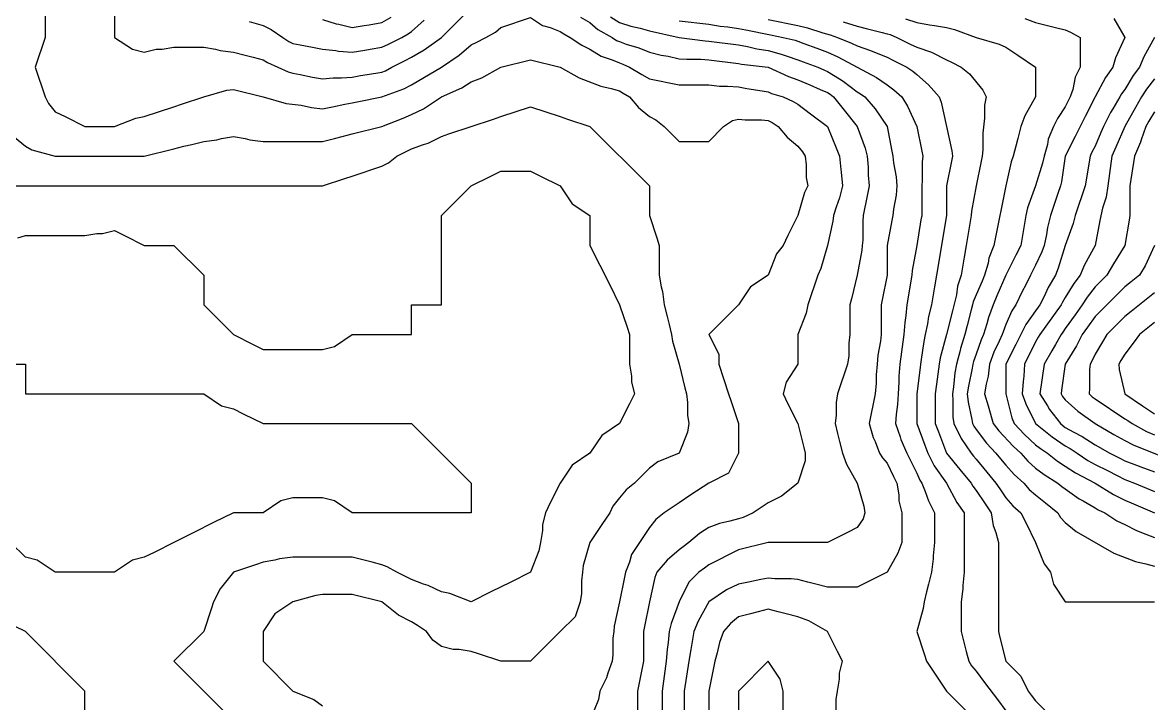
# Model space of a CAD drawing. Header units: inches. Extents: x 794995 to 811195, y 2485918 to 2508058.
# Drawn here: x 805492 to 806632, y 2504716 to 2505403 of the extents above; entities that cross this region are included whole.
import ezdxf

# ---------------------------------------------------------------- set-up
doc = ezdxf.new("R2010")
doc.units = ezdxf.units.IN
doc.header["$MEASUREMENT"] = 0
doc.layers.add('contour', color=7, linetype='Continuous')

msp = doc.modelspace()

# ---------------------------------------------------------------- linework, layer by layer
at = {"layer": 'contour'}
for points in [[(805515.2, 2505418.4), (805515.2, 2505388.4), (805505.2, 2505358.4), (805515.2, 2505328.4), (805518.5, 2505321.7), (805525.2, 2505313.4), (805535.2, 2505308.4), (805555.2, 2505298.4), (805585.2, 2505298.4), (805606.6, 2505306.9), (805615.2, 2505308.4), (805645.2, 2505318.4), (805652.7, 2505320.9), (805675.2, 2505328.4), (805698.5, 2505335), (805705.2, 2505335.9), (805735.2, 2505328.4), (805758.5, 2505321.7), (805773.7, 2505319.8), (805784.2, 2505317.5), (805795.2, 2505316.4), (805805.2, 2505318.4), (805817.7, 2505320.9), (805825.2, 2505322.4), (805830.2, 2505323.4), (805855.2, 2505328.4), (805877.2, 2505336.4), (805885.2, 2505340.4), (805915.2, 2505358.4), (805933.2, 2505370.4), (805945.2, 2505380.9), (805950.2, 2505383.4), (805960.2, 2505388.4), (805969.7, 2505393.8), (805975.2, 2505398.4), (806005.2, 2505408.4), (806017.2, 2505400.4), (806025.2, 2505398.4), (806035.2, 2505394.4), (806038.7, 2505391.9), (806045.2, 2505388.4), (806057.2, 2505380.4), (806065.2, 2505376.4), (806076.4, 2505369.6), (806087.7, 2505365.9), (806095.2, 2505362.6), (806098.3, 2505361.5), (806105.2, 2505358.4), (806117.7, 2505350.9), (806125.2, 2505346.4), (806155.2, 2505340.4), (806185.2, 2505340.4), (806196.1, 2505339.3), (806204.2, 2505339.3), (806215.2, 2505338.4), (806223.7, 2505336.9), (806239.2, 2505334.4), (806245.2, 2505333.4), (806248.7, 2505331.9), (806260.2, 2505328.4), (806270.5, 2505323.7), (806275.2, 2505320.9), (806288, 2505311.2), (806305.2, 2505298.4), (806313.7, 2505276.9), (806317.2, 2505268.4), (806318.5, 2505255), (806319, 2505252.2), (806320.2, 2505238.4), (806317.2, 2505226.4), (806313.7, 2505216.9), (806311.2, 2505208.4), (806310.6, 2505202.9), (806305.2, 2505178.4), (806298.5, 2505155), (806295.2, 2505148.4), (806285.2, 2505118.4), (806283.7, 2505109.8), (806275.2, 2505088.4), (806275.2, 2505058.4), (806263.2, 2505040.4), (806260.2, 2505028.4), (806265.2, 2505018.4), (806275.2, 2504998.4), (806281.2, 2504974.4), (806282.7, 2504968.4), (806282.7, 2504960.9), (806275.2, 2504938.4), (806258.5, 2504925), (806245.2, 2504918.4), (806239.2, 2504914.4), (806230.2, 2504908.4), (806219.8, 2504903.7), (806215.2, 2504902.4), (806206.6, 2504899.8), (806196.1, 2504897.5), (806185.2, 2504893.4), (806175.9, 2504887.6), (806165.2, 2504878.4), (806159.4, 2504874.1), (806155.2, 2504870.9), (806143.2, 2504860.4), (806132.7, 2504848.4), (806130.6, 2504842.9), (806125.2, 2504818.4), (806120.2, 2504793.4), (806119.2, 2504788.4), (806119.2, 2504758.4), (806115.2, 2504738.4), (806113.2, 2504728.4), (806113.2, 2504698.4)], [(805585.2, 2505418.4), (805585.2, 2505388.4), (805603.2, 2505376.4), (805615.2, 2505373.4), (805627.2, 2505376.4), (805633.2, 2505376.4), (805645.2, 2505378.4), (805675.2, 2505378.4), (805687.2, 2505376.4), (805691.8, 2505375), (805705.2, 2505373.4), (805717.2, 2505370.4), (805725.2, 2505368.4), (805735.2, 2505365.9), (805739.8, 2505363), (805760.5, 2505353.7), (805765.2, 2505352.4), (805772.7, 2505350.9), (805785.2, 2505348.4), (805795.2, 2505346.4), (805806.1, 2505347.5), (805814.2, 2505347.5), (805825.2, 2505348.4), (805833.7, 2505349.8), (805849.2, 2505352.4), (805855.2, 2505353.4), (805858.7, 2505354.8), (805865.2, 2505358.4), (805878.5, 2505365), (805885.2, 2505368.4), (805897.8, 2505375.7), (805915.2, 2505388.4), (805945.2, 2505418.4)], [(805721.3, 2505404.5), (805735.2, 2505400.4), (805743.2, 2505396.4), (805755.2, 2505388.4), (805761.2, 2505384.4), (805765.2, 2505382.4), (805772.7, 2505380.9), (805785.2, 2505378.4), (805795.2, 2505376.4), (805808.5, 2505375), (805811.3, 2505374.5), (805825.2, 2505373.4), (805838, 2505375.5), (805843.2, 2505376.4), (805855.2, 2505378.4), (805861.8, 2505381.7), (805875.2, 2505388.4), (805881.6, 2505391.9), (805885.2, 2505394.4), (805897.8, 2505405.7)], [(805795.2, 2505406.4), (805809, 2505402.2), (805811.8, 2505401.7), (805825.2, 2505398.4), (805837.2, 2505400.4), (805842.3, 2505401.2), (805855.2, 2505403.4), (805864.6, 2505408.9)], [(806055.7, 2505408.9), (806065.2, 2505403.4), (806073.3, 2505396.5), (806087.7, 2505388.4), (806092.2, 2505385.4), (806095.2, 2505384.1), (806101.8, 2505381.7), (806114.6, 2505377.8), (806125.2, 2505373.4), (806137.2, 2505370.4), (806144.2, 2505369.3), (806155.2, 2505366.9), (806163.2, 2505366.4), (806177.2, 2505366.4), (806185.2, 2505365.9), (806215.2, 2505362.1), (806218.3, 2505361.5), (806245.2, 2505358.4), (806265.7, 2505348.9), (806275.2, 2505345.5), (806287.2, 2505340.4), (806297.7, 2505335.9), (806305.2, 2505332.6), (806307.8, 2505331), (806311.2, 2505328.4), (806321.8, 2505315), (806335.2, 2505298.4), (806343.2, 2505276.4), (806345.2, 2505268.4), (806346.1, 2505257.5), (806346.1, 2505249.3), (806347.2, 2505238.4), (806345.2, 2505228.4), (806341.2, 2505208.4), (806340.6, 2505202.9), (806340.6, 2505183.8), (806340.2, 2505178.4), (806339.8, 2505173.7), (806335.2, 2505148.4), (806329.2, 2505124.4), (806327.7, 2505118.4), (806327.7, 2505088.4), (806326.6, 2505079.8), (806326.6, 2505066.9), (806325.2, 2505058.4), (806315.2, 2505028.4), (806313.7, 2505019.8), (806313.7, 2505006.9), (806312.7, 2504998.4), (806315.2, 2504988.4), (806317.2, 2504980.4), (806320.2, 2504968.4), (806324.2, 2504957.5), (806335.2, 2504938.4), (806341.8, 2504915), (806342.7, 2504908.4), (806341.2, 2504902.4), (806335.2, 2504893.4), (806325.2, 2504888.4), (806305.2, 2504878.4), (806245.2, 2504878.4), (806215.2, 2504870.9), (806185.2, 2504855.9), (806180.9, 2504852.6), (806175.2, 2504848.4), (806165.2, 2504838.4), (806155.2, 2504818.4), (806147.2, 2504796.4), (806145.2, 2504788.4), (806144.2, 2504777.5), (806143.2, 2504770.4), (806142.3, 2504758.4), (806138, 2504728.4), (806138, 2504698.4)], [(806085.9, 2505409.1), (806095.2, 2505403.4), (806106.6, 2505399.8), (806115.9, 2505397.6), (806125.2, 2505395), (806155.2, 2505388.4), (806181.6, 2505384.8), (806185.2, 2505384.6), (806215.2, 2505380.9), (806224.4, 2505379.1), (806233.7, 2505376.9), (806245.2, 2505375), (806258.2, 2505371.4), (806264.2, 2505369.3), (806275.2, 2505365.9), (806280.6, 2505363.8), (806295.2, 2505358.4), (806302.2, 2505355.4), (806305.2, 2505354.1), (806317.2, 2505346.4), (806320.9, 2505344.1), (806335.2, 2505333.4), (806338.3, 2505331.5), (806342.7, 2505328.4), (806353.2, 2505316.4), (806365.2, 2505298.4), (806370.2, 2505273.4), (806371.2, 2505268.4), (806371.8, 2505261.7), (806374.4, 2505247.6), (806375.2, 2505238.4), (806374.4, 2505229.1), (806371.8, 2505215), (806371.2, 2505208.4), (806370.2, 2505203.4), (806365.2, 2505178.4), (806365.2, 2505148.4), (806360.2, 2505123.4), (806359.2, 2505118.4), (806359.2, 2505088.4), (806358.5, 2505081.7), (806355.9, 2505067.6), (806355.2, 2505058.4), (806354.2, 2505047.5), (806354.2, 2505039.3), (806353.2, 2505028.4), (806347.2, 2504998.4), (806351.3, 2504984.5), (806353.2, 2504980.4), (806357.7, 2504968.4), (806360.5, 2504963.7), (806365.2, 2504958.4), (806371.8, 2504945), (806375.2, 2504938.4), (806377.2, 2504926.4), (806377.2, 2504920.4), (806380.2, 2504908.4), (806380.2, 2504878.4), (806376.1, 2504867.5), (806365.2, 2504848.4), (806345.2, 2504838.4), (806335.2, 2504833.4), (806305.2, 2504833.4), (806293.2, 2504836.4), (806285.2, 2504838.4), (806275.2, 2504840.9), (806268.5, 2504841.7), (806251.8, 2504841.7), (806245.2, 2504842.4), (806237.7, 2504840.9), (806225.2, 2504838.4), (806215.2, 2504836.4), (806203.2, 2504830.4), (806185.2, 2504818.4), (806174.6, 2504798.9), (806170.2, 2504788.4), (806167.2, 2504770.4), (806165.2, 2504758.4), (806160.2, 2504728.4), (806160.2, 2504698.4)], [(806155.2, 2505405), (806185.2, 2505401.7), (806196.6, 2505399.8), (806204.6, 2505398.9), (806215.2, 2505397.4), (806222.7, 2505395.9), (806247.7, 2505390.9), (806260.2, 2505388.4), (806272.3, 2505385.5), (806275.2, 2505384.6), (806281.2, 2505382.4), (806294.2, 2505377.5), (806305.2, 2505373.4), (806315.6, 2505368.8), (806335.2, 2505358.4), (806354.6, 2505347.8), (806365.2, 2505340.4), (806372.2, 2505335.4), (806380.2, 2505328.4), (806385.9, 2505319.1), (806395.2, 2505298.4), (806400.2, 2505273.4), (806401.2, 2505268.4), (806400.6, 2505262.9), (806400.6, 2505243.8), (806400.2, 2505238.4), (806400.2, 2505208.4), (806399.4, 2505204.1), (806395.2, 2505178.4), (806390.5, 2505153), (806390.2, 2505148.4), (806385.2, 2505118.4), (806384.2, 2505107.5), (806383.2, 2505100.4), (806382.3, 2505088.4), (806378, 2505058.4), (806377.2, 2505046.4), (806377.2, 2505040.4), (806376.4, 2505028.4), (806375.7, 2505017.8), (806374.4, 2505007.6), (806373.7, 2504998.4), (806378.5, 2504985), (806379.3, 2504982.5), (806385.2, 2504968.4), (806388.5, 2504961.7), (806395.2, 2504948.4), (806398.2, 2504941.4), (806400.2, 2504938.4), (806403.7, 2504929.8), (806407.2, 2504920.4), (806413.2, 2504908.4), (806413.2, 2504878.4), (806411.8, 2504865), (806411.8, 2504861.7), (806410.2, 2504848.4), (806407.2, 2504836.4), (806405.2, 2504828.4), (806402.7, 2504818.4), (806401.8, 2504811.7), (806395.2, 2504788.4), (806402.7, 2504765.9), (806405.2, 2504758.4), (806413.2, 2504746.4), (806425.2, 2504728.4), (806455.2, 2504698.4)], [(806245.2, 2505406.4), (806275.2, 2505400.4), (806284.8, 2505398), (806300.5, 2505393), (806307.8, 2505391), (806315.2, 2505388.4), (806329.4, 2505382.6), (806335.2, 2505379.8), (806348.5, 2505375), (806351, 2505374.2), (806365.2, 2505368.4), (806371.8, 2505365), (806385.2, 2505358.4), (806391.2, 2505354.4), (806395.2, 2505350.9), (806407.2, 2505340.4), (806417.7, 2505328.4), (806419.7, 2505322.9), (806430.6, 2505273.8), (806431.2, 2505268.4), (806430.2, 2505263.4), (806425.2, 2505238.4), (806425.2, 2505208.4), (806420.9, 2505182.6), (806420.2, 2505178.4), (806415.2, 2505148.4), (806413.2, 2505136.4), (806410.2, 2505118.4), (806407.2, 2505106.4), (806406.1, 2505099.3), (806403.7, 2505088.4), (806402.2, 2505081.3), (806399.8, 2505063), (806398.9, 2505058.4), (806398.5, 2505055), (806395.2, 2505028.4), (806395.2, 2504998.4), (806403.3, 2504976.5), (806406.4, 2504968.4), (806412.7, 2504955.9), (806425.2, 2504938.4), (806435.7, 2504918.9), (806443.2, 2504908.4), (806443.2, 2504848.4), (806441.8, 2504835), (806441.8, 2504831.7), (806440.2, 2504818.4), (806440.2, 2504788.4), (806443.2, 2504776.4), (806445.2, 2504768.4), (806447.7, 2504758.4), (806450.5, 2504753.7), (806455.2, 2504748.4), (806463.7, 2504736.9), (806476.6, 2504719.8), (806485.2, 2504708.4)], [(806320.9, 2505404.1), (806335.2, 2505399.6), (806344.2, 2505397.4), (806360.2, 2505393.4), (806365.2, 2505392.1), (806368.2, 2505391.4), (806375.2, 2505388.4), (806388.5, 2505381.7), (806395.2, 2505378.4), (806410.2, 2505373.4), (806425.2, 2505365.9), (806430.2, 2505363.4), (806440.2, 2505358.4), (806448.5, 2505351.7), (806461.8, 2505335), (806465.2, 2505328.4), (806463.7, 2505319.8), (806463.7, 2505306.9), (806461.8, 2505291.7), (806461.8, 2505275), (806461.2, 2505268.4), (806460.2, 2505263.4), (806455.2, 2505238.4), (806450.5, 2505213), (806450.2, 2505208.4), (806445.2, 2505178.4), (806443.2, 2505166.4), (806440.2, 2505148.4), (806436.4, 2505137.1), (806435.2, 2505128.4), (806431.2, 2505112.4), (806425.2, 2505088.4), (806418.8, 2505064.7), (806417.7, 2505058.4), (806415.2, 2505038.4), (806413.9, 2505028.4), (806413.9, 2504998.4), (806417, 2504990.2), (806425.2, 2504968.4), (806438.8, 2504952), (806450.2, 2504938.4), (806452, 2504935.2), (806455.2, 2504930.9), (806464.2, 2504917.4), (806470.2, 2504908.4), (806472.3, 2504895.5), (806475.2, 2504888.4), (806477.7, 2504878.4), (806477.7, 2504788.4), (806479.2, 2504782.4), (806485.2, 2504758.4), (806500.2, 2504743.4), (806507.7, 2504728.4), (806510.9, 2504724.1), (806515.2, 2504718.4), (806525.2, 2504708.4)], [(806383.9, 2505407.1), (806395.2, 2505403.4), (806408, 2505401.2), (806413.2, 2505400.4), (806425.2, 2505398.4), (806433.2, 2505396.4), (806455.2, 2505388.4), (806478.5, 2505381.7), (806485.2, 2505378.4), (806497.2, 2505370.4), (806515.2, 2505358.4), (806515.2, 2505328.4), (806504.2, 2505309.3), (806500.2, 2505298.4), (806497.2, 2505286.4), (806495.2, 2505278.4), (806492.7, 2505268.4), (806490.6, 2505262.9), (806485.2, 2505238.4), (806480.2, 2505213.4), (806479.2, 2505208.4), (806475.2, 2505188.4), (806473.2, 2505178.4), (806468, 2505165.5), (806467.2, 2505160.4), (806463.7, 2505148.4), (806461.2, 2505142.4), (806455.2, 2505128.4), (806452.2, 2505121.4), (806451.4, 2505118.4), (806450.2, 2505113.4), (806446.2, 2505097.4), (806443.9, 2505088.4), (806439.4, 2505074.1), (806439, 2505072.2), (806435.2, 2505058.4), (806433.7, 2505049.8), (806432.2, 2505035.4), (806431.2, 2505028.4), (806431.8, 2505021.7), (806431.8, 2505005), (806432.7, 2504998.4), (806440.2, 2504983.4), (806450.2, 2504968.4), (806452.4, 2504965.6), (806455.2, 2504962.4), (806466.1, 2504949.3), (806475.2, 2504938.4), (806479.2, 2504932.4), (806485.2, 2504923.4), (806492.2, 2504915.4), (806500.2, 2504908.4), (806505.2, 2504898.4), (806515.2, 2504878.4), (806523.7, 2504856.9), (806530.2, 2504848.4), (806533.2, 2504836.4), (806545.2, 2504818.4), (806635.2, 2504818.4)], [(806504.2, 2505407.5), (806515.2, 2505403.4), (806527.2, 2505400.4), (806535.2, 2505398.4), (806545.2, 2505395.9), (806550.6, 2505393.8), (806560.2, 2505388.4), (806560.2, 2505358.4), (806555.2, 2505348.4), (806552.7, 2505335.9), (806550.2, 2505328.4), (806548.5, 2505325), (806545.2, 2505318.4), (806537.2, 2505306.4), (806533.2, 2505298.4), (806528, 2505285.5), (806527.2, 2505280.4), (806523.7, 2505268.4), (806522.2, 2505261.3), (806515.2, 2505238.4), (806507.2, 2505216.4), (806505.2, 2505208.4), (806503.2, 2505196.4), (806500.2, 2505178.4), (806495.2, 2505168.4), (806485.2, 2505148.4), (806476.2, 2505127.4), (806472.3, 2505118.4), (806467.8, 2505105.7), (806466.1, 2505099.3), (806462.7, 2505088.4), (806460.4, 2505083.1), (806455.2, 2505068.4), (806452.5, 2505061), (806451.8, 2505058.4), (806451.2, 2505054.4), (806447.3, 2505036.2), (806446.2, 2505028.4), (806447, 2505020.2), (806450.9, 2505002.6), (806451.4, 2504998.4), (806452.7, 2504995.9), (806455.2, 2504992.4), (806465.6, 2504978.8), (806475.2, 2504968.4), (806479.7, 2504962.9), (806485.2, 2504956.4), (806493.7, 2504946.9), (806503.2, 2504938.4), (806508.8, 2504932), (806515.2, 2504926.4), (806525.2, 2504918.4), (806537.7, 2504908.4), (806540.5, 2504903.7), (806545.2, 2504898.4), (806556.1, 2504889.3), (806594.2, 2504867.5), (806616.1, 2504859.3), (806626.6, 2504856.9), (806635.2, 2504854.4)], [(806594.2, 2505407.5), (806605.2, 2505388.4), (806595.9, 2505367.6), (806593.2, 2505358.4), (806585.7, 2505347.8), (806575.2, 2505328.4), (806565.2, 2505308.4), (806560.2, 2505298.4), (806555.2, 2505288.4), (806545.2, 2505268.4), (806541.2, 2505242.4), (806540.2, 2505238.4), (806537.7, 2505230.9), (806530.2, 2505208.4), (806527.2, 2505196.4), (806526.1, 2505189.3), (806523.7, 2505178.4), (806521.5, 2505172), (806515.2, 2505158.4), (806511.8, 2505151.7), (806510.2, 2505148.4), (806505.2, 2505138.4), (806501.8, 2505131.7), (806495.2, 2505118.4), (806491.2, 2505112.4), (806485.2, 2505098.4), (806482.3, 2505091.2), (806481.4, 2505088.4), (806478.5, 2505081.7), (806473.2, 2505070.4), (806468.5, 2505058.4), (806467.2, 2505046.4), (806465.2, 2505038.4), (806463.7, 2505028.4), (806467.2, 2505016.4), (806472.3, 2504998.4), (806478, 2504991.2), (806492.4, 2504975.6), (806500.2, 2504968.4), (806507.3, 2504960.5), (806515.2, 2504953.4), (806523.7, 2504946.9), (806537.7, 2504938.4), (806541.8, 2504935), (806545.2, 2504932.4), (806559.3, 2504922.5), (806563.2, 2504920.4), (806575.2, 2504913.4), (806578.3, 2504911.5), (806585.2, 2504908.4), (806597.2, 2504900.4), (806605.2, 2504896.4), (806617.2, 2504890.4), (806626.6, 2504886.9), (806635.2, 2504883.4)], [(806635.2, 2505388.4), (806624.6, 2505368.9), (806620.2, 2505358.4), (806613.7, 2505349.8), (806605.2, 2505335.9), (806602, 2505331.5), (806600.2, 2505328.4), (806593.2, 2505316.4), (806590.9, 2505312.6), (806583.7, 2505298.4), (806581.2, 2505292.4), (806575.2, 2505278.4), (806571.8, 2505271.7), (806570.2, 2505268.4), (806565.2, 2505238.4), (806555.2, 2505208.4), (806553.2, 2505200.4), (806545.2, 2505178.4), (806538.1, 2505155.4), (806535.2, 2505148.4), (806527.8, 2505135.7), (806523.7, 2505126.9), (806519.4, 2505118.4), (806517.7, 2505115.9), (806515.2, 2505112.4), (806505.2, 2505098.4), (806500.2, 2505088.4), (806495.2, 2505078.4), (806485.2, 2505058.4), (806485.2, 2505028.4), (806491.2, 2505004.4), (806493.7, 2504998.4), (806504, 2504987.3), (806515.2, 2504976.9), (806520, 2504973.2), (806527.2, 2504968.4), (806537.3, 2504960.5), (806545.2, 2504955.5), (806555.6, 2504948.8), (806575.2, 2504938.4), (806593.7, 2504926.9), (806605.2, 2504921.2), (806614.2, 2504917.4), (806635.2, 2504908.4)], [(805484.2, 2505287.5), (805495.2, 2505278.4), (805501.8, 2505275), (805525.2, 2505268.4), (805615.2, 2505268.4), (805645.2, 2505275.9), (805655.2, 2505278.4), (805663.2, 2505280.4), (805675.2, 2505283.4), (805688.5, 2505285), (805693.2, 2505286.4), (805705.2, 2505288.4), (805717.2, 2505286.4), (805721.8, 2505285), (805735.2, 2505283.4), (805795.2, 2505283.4), (805807.2, 2505286.4), (805815.2, 2505288.4), (805825.2, 2505290.9), (805855.2, 2505298.4), (805876.6, 2505306.9), (805885.2, 2505310.4), (805897.2, 2505316.4), (805915.2, 2505328.4), (805935.9, 2505337.6), (805945.2, 2505343.4), (805956.1, 2505347.5), (805975.2, 2505358.4), (806005.2, 2505365.9), (806035.2, 2505358.4), (806054.2, 2505347.5), (806076.1, 2505339.3), (806086.6, 2505336.9), (806095.2, 2505334.4), (806098.9, 2505332.1), (806105.2, 2505328.4), (806114.2, 2505317.5), (806125.2, 2505308.4), (806131.8, 2505305), (806140.2, 2505298.4), (806155.2, 2505283.4), (806185.2, 2505283.4), (806200.2, 2505298.4), (806209.2, 2505304.4), (806215.2, 2505305.9), (806221.8, 2505305), (806238.5, 2505305), (806245.2, 2505304.4), (806249.2, 2505302.4), (806255.2, 2505298.4), (806264.2, 2505287.5), (806275.2, 2505278.4), (806279.8, 2505273), (806282.7, 2505268.4), (806283.7, 2505259.8), (806283.7, 2505246.9), (806285.2, 2505238.4), (806281.8, 2505231.7), (806275.2, 2505208.4), (806265.2, 2505188.4), (806260.2, 2505178.4), (806253.7, 2505169.8), (806245.2, 2505148.4), (806227.2, 2505136.4), (806215.2, 2505118.4), (806185.2, 2505088.4), (806195.2, 2505068.4), (806195.2, 2505058.4), (806205.2, 2505028.4), (806207.7, 2505020.9), (806215.2, 2504998.4), (806215.2, 2504968.4), (806205.2, 2504948.4), (806185.2, 2504938.4), (806167.2, 2504926.4), (806155.2, 2504918.4), (806149.2, 2504914.4), (806140.2, 2504908.4), (806131.8, 2504901.7), (806125.2, 2504893.4), (806119.2, 2504884.4), (806115.2, 2504878.4), (806107.2, 2504866.4), (806105.2, 2504858.4), (806101.2, 2504848.4), (806100.2, 2504843.4), (806095.2, 2504818.4), (806089.7, 2504793.8), (806089.2, 2504788.4), (806088.5, 2504781.7), (806088.5, 2504765), (806087.7, 2504758.4), (806083.2, 2504746.4), (806081.8, 2504741.7), (806075.2, 2504728.4), (806073.7, 2504719.8), (806065.2, 2504698.4)], [(806635.2, 2505346.4), (806627.3, 2505336.2), (806622.3, 2505328.4), (806616.1, 2505317.5), (806605.2, 2505298.4), (806596.2, 2505277.4), (806592.3, 2505268.4), (806588, 2505238.4), (806586.4, 2505227.1), (806582.7, 2505215.9), (806580.2, 2505203.4), (806575.2, 2505178.4), (806564.6, 2505158.9), (806560.2, 2505148.4), (806553.7, 2505139.8), (806545.2, 2505125.9), (806542.3, 2505121.2), (806540.9, 2505118.4), (806519.4, 2505088.4), (806517.9, 2505085.6), (806515.2, 2505080.9), (806503.9, 2505058.4), (806503.2, 2505046.4), (806502.5, 2505041), (806501.8, 2505028.4), (806505.2, 2505018.4), (806515.2, 2504998.4), (806531.8, 2504985), (806545.2, 2504975.9), (806550, 2504973.2), (806557.2, 2504968.4), (806568, 2504961.2), (806575.2, 2504957.1), (806587.7, 2504950.9), (806597.7, 2504945.9), (806605.2, 2504942.1), (806607.9, 2504941.1), (806615.2, 2504938.4), (806635.2, 2504929.8)], [(805435.2, 2505238.4), (805795.2, 2505238.4), (805817.7, 2505245.9), (805825.2, 2505248.4), (805855.2, 2505258.4), (805861.8, 2505261.7), (805870.2, 2505268.4), (805880.2, 2505273.4), (805885.2, 2505275.9), (805897.2, 2505280.4), (805901.8, 2505281.7), (805915.2, 2505288.4), (805922.7, 2505290.9), (805945.2, 2505298.4), (805967.7, 2505305.9), (805975.2, 2505308.4), (806005.2, 2505318.4), (806035.2, 2505308.4), (806042.7, 2505305.9), (806065.2, 2505298.4), (806125.2, 2505238.4), (806125.2, 2505208.4), (806132.7, 2505185.9), (806135.2, 2505178.4), (806135.2, 2505148.4), (806137.2, 2505136.4), (806138.5, 2505131.7), (806140.2, 2505118.4), (806143.2, 2505106.4), (806145.2, 2505098.4), (806147.7, 2505088.4), (806148.5, 2505081.7), (806155.2, 2505058.4), (806161.2, 2505034.4), (806162.7, 2505028.4), (806163.7, 2505019.8), (806163.7, 2505006.9), (806165.2, 2504998.4), (806163.7, 2504989.8), (806155.2, 2504968.4), (806133.7, 2504959.8), (806125.2, 2504953.4), (806110.2, 2504938.4), (806101.8, 2504931.7), (806095.2, 2504923.4), (806088.5, 2504915), (806085.2, 2504908.4), (806077.2, 2504896.4), (806065.2, 2504878.4), (806058.5, 2504855), (806057.7, 2504848.4), (806056.6, 2504839.8), (806056.6, 2504826.9), (806055.2, 2504818.4), (806050.2, 2504803.4), (806035.2, 2504788.4), (806005.2, 2504758.4), (805975.2, 2504758.4), (805952.7, 2504765.9), (805945.2, 2504768.4), (805933.2, 2504770.4), (805927.2, 2504770.4), (805915.2, 2504773.4), (805906.6, 2504779.8), (805900.2, 2504788.4), (805891.2, 2504794.4), (805885.2, 2504798.4), (805871.8, 2504805), (805855.2, 2504818.4), (805825.2, 2504825.9), (805795.2, 2504825.9), (805788.5, 2504825), (805765.2, 2504818.4), (805747.2, 2504806.4), (805735.2, 2504788.4), (805735.2, 2504758.4), (805765.2, 2504728.4), (805786.6, 2504719.8), (805795.2, 2504713.4)], [(806635.2, 2505313.4), (806629.7, 2505303.8), (806626.6, 2505298.4), (806621.8, 2505285), (806621, 2505282.5), (806615.2, 2505268.4), (806610.2, 2505238.4), (806610.2, 2505208.4), (806609.8, 2505203.7), (806605.2, 2505178.4), (806593.9, 2505159.6), (806587.2, 2505148.4), (806581.2, 2505142.4), (806575.2, 2505136.4), (806567.3, 2505126.2), (806562.3, 2505118.4), (806555.2, 2505108.4), (806545.2, 2505094.4), (806542.7, 2505090.9), (806540.9, 2505088.4), (806535.2, 2505078.4), (806531.5, 2505072), (806523.7, 2505058.4), (806519.4, 2505028.4), (806527.2, 2505016.4), (806529.4, 2505012.6), (806540.2, 2504998.4), (806542.9, 2504996.1), (806545.2, 2504994.6), (806553.7, 2504989.8), (806562.1, 2504985.3), (806575.2, 2504976.9), (806590.2, 2504968.4), (806600.2, 2504963.4), (806605.2, 2504960.9), (806617.2, 2504956.4), (806621.5, 2504954.7), (806635.2, 2504949.6)], [(805487.7, 2505185.9), (805495.2, 2505188.4), (805555.2, 2505188.4), (805567.2, 2505190.4), (805573.2, 2505190.4), (805585.2, 2505193.4), (805595.2, 2505188.4), (805615.2, 2505178.4), (805645.2, 2505178.4), (805675.2, 2505148.4), (805675.2, 2505118.4), (805705.2, 2505088.4), (805725.2, 2505078.4), (805735.2, 2505073.4), (805795.2, 2505073.4), (805807.2, 2505076.4), (805825.2, 2505088.4), (805855.2, 2505088.4), (805885.2, 2505088.4), (805885.2, 2505118.4), (805915.2, 2505118.4), (805915.2, 2505208.4), (805945.2, 2505238.4), (805965.2, 2505248.4), (805975.2, 2505253.4), (806005.2, 2505253.4), (806015.2, 2505248.4), (806035.2, 2505238.4), (806047.2, 2505220.4), (806065.2, 2505208.4), (806065.2, 2505178.4), (806075.2, 2505158.4), (806085.2, 2505138.4), (806095.2, 2505118.4), (806102.7, 2505095.9), (806105.2, 2505088.4), (806105.2, 2505058.4), (806107.2, 2505046.4), (806107.2, 2505040.4), (806110.2, 2505028.4), (806105.2, 2505018.4), (806095.2, 2504998.4), (806077.2, 2504986.4), (806065.2, 2504968.4), (806047.2, 2504956.4), (806035.2, 2504938.4), (806025.2, 2504918.4), (806020.2, 2504908.4), (806017.2, 2504896.4), (806017.2, 2504890.4), (806015.2, 2504878.4), (806013.7, 2504869.8), (806005.2, 2504848.4), (805985.2, 2504838.4), (805965.2, 2504828.4), (805945.2, 2504818.4), (805923.7, 2504826.9), (805915.2, 2504828.4), (805901.8, 2504835), (805897.2, 2504836.4), (805885.2, 2504840.9), (805880.2, 2504843.4), (805870.2, 2504848.4), (805860.6, 2504853.8), (805855.2, 2504855.9), (805845.2, 2504858.4), (805837.2, 2504860.4), (805825.2, 2504863.4), (805765.2, 2504863.4), (805751.8, 2504861.7), (805747.2, 2504860.4), (805735.2, 2504858.4), (805727.7, 2504855.9), (805705.2, 2504848.4), (805691.8, 2504831.7), (805685.2, 2504818.4), (805682.7, 2504810.9), (805675.2, 2504788.4), (805645.2, 2504758.4), (805735.2, 2504668.4)], [(806635.2, 2505178.4), (806625.9, 2505157.6), (806620.2, 2505148.4), (806611.8, 2505141.7), (806605.2, 2505136.4), (806596.2, 2505127.4), (806587.2, 2505118.4), (806581.2, 2505112.4), (806575.2, 2505106.4), (806567.7, 2505095.9), (806562.3, 2505088.4), (806556.6, 2505076.9), (806545.2, 2505058.4), (806541.4, 2505032.1), (806540.9, 2505028.4), (806542.5, 2505025.8), (806545.2, 2505022.4), (806557.8, 2505011), (806575.2, 2504998.4), (806594.2, 2504987.5), (806605.2, 2504981.2), (806613.7, 2504976.9), (806656.6, 2504959.8)], [(806635.2, 2505130.4), (806628.5, 2505125), (806620.2, 2505118.4), (806611.8, 2505111.7), (806605.2, 2505106.4), (806596.2, 2505097.4), (806587.2, 2505088.4), (806582.7, 2505080.9), (806575.2, 2505068.4), (806572, 2505061.5), (806570.2, 2505058.4), (806569.7, 2505052.9), (806569.7, 2505033.8), (806569.2, 2505028.4), (806572.3, 2505025.5), (806575.2, 2505023.4), (806605.2, 2505003.4), (806608.2, 2505001.4), (806612.7, 2504998.4), (806627.3, 2504990.5), (806635.2, 2504987.1)], [(806635.2, 2505100.4), (806628.5, 2505095), (806620.2, 2505088.4), (806613.7, 2505079.8), (806605.2, 2505068.4), (806601.4, 2505062.1), (806599.2, 2505058.4), (806599.7, 2505052.9), (806605.2, 2505028.4), (806623.2, 2505016.4), (806635.2, 2505008.4)], [(805465.2, 2505058.4), (805495.2, 2505058.4), (805495.2, 2505028.4), (805675.2, 2505028.4), (805693.2, 2505016.4), (805705.2, 2505013.4), (805715.2, 2505008.4), (805735.2, 2504998.4), (805885.2, 2504998.4), (805945.2, 2504938.4), (805945.2, 2504908.4), (805825.2, 2504908.4), (805807.2, 2504920.4), (805795.2, 2504923.4), (805765.2, 2504923.4), (805753.2, 2504920.4), (805735.2, 2504908.4), (805705.2, 2504908.4), (805685.2, 2504898.4), (805665.2, 2504888.4), (805645.2, 2504878.4), (805625.2, 2504868.4), (805615.2, 2504863.4), (805603.2, 2504860.4), (805585.2, 2504848.4), (805525.2, 2504848.4), (805507.2, 2504860.4), (805495.2, 2504863.4), (805480.2, 2504878.4)], [(806313.7, 2504706.9), (806313.7, 2504719.8), (806315.2, 2504728.4), (806317.2, 2504740.4), (806317.2, 2504746.4), (806320.2, 2504758.4), (806315.2, 2504768.4), (806305.2, 2504788.4), (806286.1, 2504799.3), (806275.2, 2504803.4), (806263.2, 2504806.4), (806255.2, 2504808.4), (806245.2, 2504810.9), (806235.2, 2504808.4), (806227.2, 2504806.4), (806215.2, 2504803.4), (806207.2, 2504796.4), (806200.2, 2504788.4), (806196.1, 2504777.5), (806193.7, 2504766.9), (806191.2, 2504758.4), (806190.2, 2504753.4), (806185.2, 2504728.4), (806185.2, 2504698.4)], [(805555.2, 2504668.4), (805555.2, 2504728.4), (805495.2, 2504788.4), (805475.2, 2504798.4)], [(806260.2, 2504668.4), (806260.2, 2504728.4), (806257.2, 2504740.4), (806245.2, 2504758.4), (806215.2, 2504728.4), (806215.2, 2504668.4)]]:
    msp.add_lwpolyline(points, dxfattribs=at)

doc.saveas('drawing.dxf')
